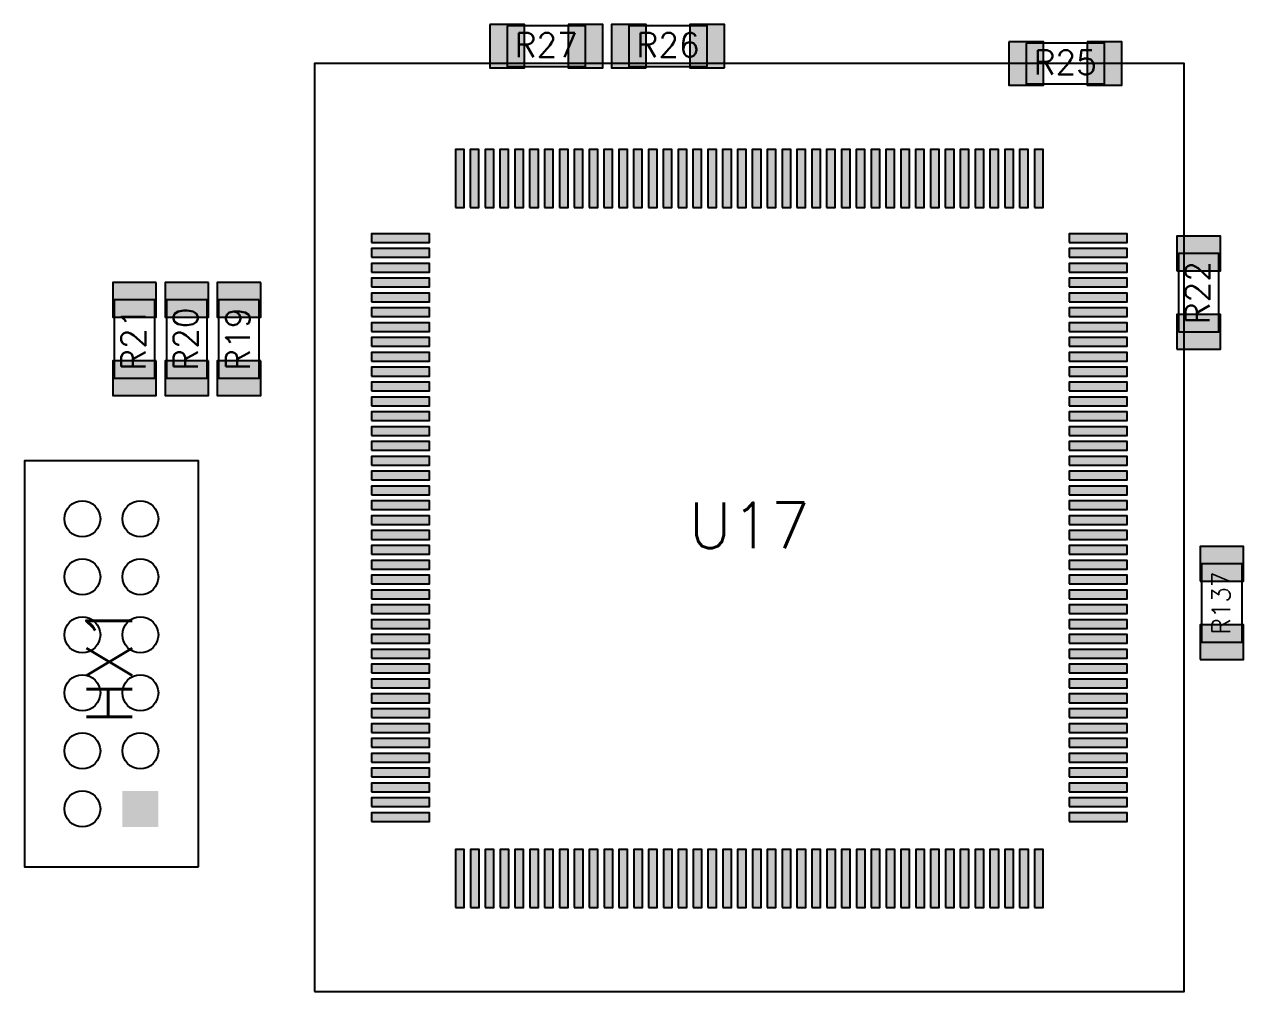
# Model space of a CAD drawing. Header units: millimetres. Extents: x 0 to 245, y 0 to 220.
# Drawn here: x 63.4 to 116.8, y 129.7 to 172 of the extents above; entities that cross this region are included whole.
import ezdxf

# ---------------------------------------------------------------- set-up
doc = ezdxf.new("R2010")
doc.units = ezdxf.units.MM
for name, color, linetype in [('T_SMDOutline_InBom', 5, 'Continuous'), ('T_SMDText_InBom', 8, 'Continuous'), ('T_THTOutline_InBom', 22, 'Continuous'), ('T_THTText_InBom', 22, 'Continuous'), ('Top-InBomParts-SMD-0', 10, 'Continuous'), ('Top-InBomParts-THT-0', 22, 'Continuous'), ('Top-InBomParts-THT-all', 22, 'Continuous'), ('Top-InBomSMDPins-all', 5, 'Continuous'), ('Top-InBomSMDPinsPad-all', 5, 'Continuous')]:
    doc.layers.add(name, color=color, linetype=linetype)
doc.styles.get("Standard").update_dxf_attribs({"font": 'txt', "bigfont": 'gbcbig.shx'})

msp = doc.modelspace()

# ---------------------------------------------------------------- hatches: boundary and pattern name
at = {"layer": 'Top-InBomParts-THT-all'}
msp.add_hatch(color=256, dxfattribs=at).paths.add_polyline_path([(69.2404, 136.8806), (69.2404, 138.4554), (67.6656, 138.4554), (67.6656, 136.8806), (69.2404, 136.8806)], flags=0)
at = {"layer": 'Top-InBomSMDPinsPad-all'}
for points in [[(83.7565, 172.0215), (83.7565, 170.1165), (85.2805, 170.1165), (85.2805, 172.0215), (83.7565, 172.0215)], [(87.1852, 172.0215), (87.1852, 170.1165), (88.7092, 170.1165), (88.7092, 172.0215), (87.1852, 172.0215)], [(90.6145, 170.1165), (90.6145, 172.0215), (89.0905, 172.0215), (89.0905, 170.1165), (90.6145, 170.1165)], [(94.0432, 170.1165), (94.0432, 172.0215), (92.5192, 172.0215), (92.5192, 170.1165), (94.0432, 170.1165)], [(106.4895, 171.2595), (106.4895, 169.3545), (108.0135, 169.3545), (108.0135, 171.2595), (106.4895, 171.2595)], [(109.9182, 171.2595), (109.9182, 169.3545), (111.4422, 169.3545), (111.4422, 171.2595), (109.9182, 171.2595)], [(82.2531, 163.9974), (82.6341, 163.9974), (82.6341, 166.5374), (82.2531, 166.5374), (82.2531, 163.9974)], [(82.9033, 163.9974), (83.2843, 163.9974), (83.2843, 166.5374), (82.9033, 166.5374), (82.9033, 163.9974)], [(83.5536, 163.9974), (83.9346, 163.9974), (83.9346, 166.5374), (83.5536, 166.5374), (83.5536, 163.9974)], [(84.2038, 163.9974), (84.5848, 163.9974), (84.5848, 166.5374), (84.2038, 166.5374), (84.2038, 163.9974)], [(84.854, 163.9974), (85.235, 163.9974), (85.235, 166.5374), (84.854, 166.5374), (84.854, 163.9974)], [(85.5043, 163.9974), (85.8853, 163.9974), (85.8853, 166.5374), (85.5043, 166.5374), (85.5043, 163.9974)], [(86.1545, 163.9974), (86.5355, 163.9974), (86.5355, 166.5374), (86.1545, 166.5374), (86.1545, 163.9974)], [(86.8048, 163.9974), (87.1858, 163.9974), (87.1858, 166.5374), (86.8048, 166.5374), (86.8048, 163.9974)], [(87.455, 163.9974), (87.836, 163.9974), (87.836, 166.5374), (87.455, 166.5374), (87.455, 163.9974)], [(88.1052, 163.9974), (88.4862, 163.9974), (88.4862, 166.5374), (88.1052, 166.5374), (88.1052, 163.9974)], [(88.7555, 163.9974), (89.1365, 163.9974), (89.1365, 166.5374), (88.7555, 166.5374), (88.7555, 163.9974)], [(89.4057, 163.9974), (89.7867, 163.9974), (89.7867, 166.5374), (89.4057, 166.5374), (89.4057, 163.9974)], [(90.056, 163.9974), (90.437, 163.9974), (90.437, 166.5374), (90.056, 166.5374), (90.056, 163.9974)], [(90.7062, 163.9974), (91.0872, 163.9974), (91.0872, 166.5374), (90.7062, 166.5374), (90.7062, 163.9974)], [(91.3564, 163.9974), (91.7374, 163.9974), (91.7374, 166.5374), (91.3564, 166.5374), (91.3564, 163.9974)], [(92.0067, 163.9974), (92.3877, 163.9974), (92.3877, 166.5374), (92.0067, 166.5374), (92.0067, 163.9974)], [(92.6569, 163.9974), (93.0379, 163.9974), (93.0379, 166.5374), (92.6569, 166.5374), (92.6569, 163.9974)], [(93.3072, 163.9974), (93.6882, 163.9974), (93.6882, 166.5374), (93.3072, 166.5374), (93.3072, 163.9974)], [(93.9574, 163.9974), (94.3384, 163.9974), (94.3384, 166.5374), (93.9574, 166.5374), (93.9574, 163.9974)], [(94.6076, 163.9974), (94.9886, 163.9974), (94.9886, 166.5374), (94.6076, 166.5374), (94.6076, 163.9974)], [(95.2574, 163.9974), (95.6384, 163.9974), (95.6384, 166.5374), (95.2574, 166.5374), (95.2574, 163.9974)], [(95.9076, 163.9974), (96.2886, 163.9974), (96.2886, 166.5374), (95.9076, 166.5374), (95.9076, 163.9974)], [(96.5578, 163.9974), (96.9388, 163.9974), (96.9388, 166.5374), (96.5578, 166.5374), (96.5578, 163.9974)], [(97.2081, 163.9974), (97.5891, 163.9974), (97.5891, 166.5374), (97.2081, 166.5374), (97.2081, 163.9974)], [(97.8583, 163.9974), (98.2393, 163.9974), (98.2393, 166.5374), (97.8583, 166.5374), (97.8583, 163.9974)], [(98.5086, 163.9974), (98.8896, 163.9974), (98.8896, 166.5374), (98.5086, 166.5374), (98.5086, 163.9974)], [(99.1588, 163.9974), (99.5398, 163.9974), (99.5398, 166.5374), (99.1588, 166.5374), (99.1588, 163.9974)], [(99.809, 163.9974), (100.19, 163.9974), (100.19, 166.5374), (99.809, 166.5374), (99.809, 163.9974)], [(100.4593, 163.9974), (100.8403, 163.9974), (100.8403, 166.5374), (100.4593, 166.5374), (100.4593, 163.9974)], [(101.1095, 163.9974), (101.4905, 163.9974), (101.4905, 166.5374), (101.1095, 166.5374), (101.1095, 163.9974)], [(101.7598, 163.9974), (102.1408, 163.9974), (102.1408, 166.5374), (101.7598, 166.5374), (101.7598, 163.9974)], [(102.41, 163.9974), (102.791, 163.9974), (102.791, 166.5374), (102.41, 166.5374), (102.41, 163.9974)], [(103.0602, 163.9974), (103.4412, 163.9974), (103.4412, 166.5374), (103.0602, 166.5374), (103.0602, 163.9974)], [(103.7105, 163.9974), (104.0915, 163.9974), (104.0915, 166.5374), (103.7105, 166.5374), (103.7105, 163.9974)], [(104.3607, 163.9974), (104.7417, 163.9974), (104.7417, 166.5374), (104.3607, 166.5374), (104.3607, 163.9974)], [(105.011, 163.9974), (105.392, 163.9974), (105.392, 166.5374), (105.011, 166.5374), (105.011, 163.9974)], [(105.6612, 163.9974), (106.0422, 163.9974), (106.0422, 166.5374), (105.6612, 166.5374), (105.6612, 163.9974)], [(106.3114, 163.9974), (106.6924, 163.9974), (106.6924, 166.5374), (106.3114, 166.5374), (106.3114, 163.9974)], [(106.9617, 163.9974), (107.3427, 163.9974), (107.3427, 166.5374), (106.9617, 166.5374), (106.9617, 163.9974)], [(107.6119, 163.9974), (107.9929, 163.9974), (107.9929, 166.5374), (107.6119, 166.5374), (107.6119, 163.9974)], [(78.5726, 162.4759), (81.1126, 162.4759), (81.1126, 162.8569), (78.5726, 162.8569), (78.5726, 162.4759)], [(109.1334, 162.4759), (111.6734, 162.4759), (111.6734, 162.8569), (109.1334, 162.8569), (109.1334, 162.4759)], [(113.8552, 161.2262), (115.7602, 161.2262), (115.7602, 162.7502), (113.8552, 162.7502), (113.8552, 161.2262)], [(78.5726, 161.8257), (81.1126, 161.8257), (81.1126, 162.2067), (78.5726, 162.2067), (78.5726, 161.8257)], [(109.1334, 161.8257), (111.6734, 161.8257), (111.6734, 162.2067), (109.1334, 162.2067), (109.1334, 161.8257)], [(78.5726, 161.1754), (81.1126, 161.1754), (81.1126, 161.5564), (78.5726, 161.5564), (78.5726, 161.1754)], [(109.1334, 161.1754), (111.6734, 161.1754), (111.6734, 161.5564), (109.1334, 161.5564), (109.1334, 161.1754)], [(78.5726, 160.5252), (81.1126, 160.5252), (81.1126, 160.9062), (78.5726, 160.9062), (78.5726, 160.5252)], [(109.1334, 160.5252), (111.6734, 160.5252), (111.6734, 160.9062), (109.1334, 160.9062), (109.1334, 160.5252)], [(69.1515, 160.7182), (67.2465, 160.7182), (67.2465, 159.1942), (69.1515, 159.1942), (69.1515, 160.7182)], [(71.4375, 160.7182), (69.5325, 160.7182), (69.5325, 159.1942), (71.4375, 159.1942), (71.4375, 160.7182)], [(73.7235, 160.7182), (71.8185, 160.7182), (71.8185, 159.1942), (73.7235, 159.1942), (73.7235, 160.7182)], [(78.5726, 159.875), (81.1126, 159.875), (81.1126, 160.256), (78.5726, 160.256), (78.5726, 159.875)], [(109.1334, 159.875), (111.6734, 159.875), (111.6734, 160.256), (109.1334, 160.256), (109.1334, 159.875)], [(78.5726, 159.2247), (81.1126, 159.2247), (81.1126, 159.6057), (78.5726, 159.6057), (78.5726, 159.2247)], [(109.1334, 159.2247), (111.6734, 159.2247), (111.6734, 159.6057), (109.1334, 159.6057), (109.1334, 159.2247)], [(113.8552, 157.7975), (115.7602, 157.7975), (115.7602, 159.3215), (113.8552, 159.3215), (113.8552, 157.7975)], [(78.5726, 158.5745), (81.1126, 158.5745), (81.1126, 158.9555), (78.5726, 158.9555), (78.5726, 158.5745)], [(109.1334, 158.5745), (111.6734, 158.5745), (111.6734, 158.9555), (109.1334, 158.9555), (109.1334, 158.5745)], [(78.5726, 157.9242), (81.1126, 157.9242), (81.1126, 158.3052), (78.5726, 158.3052), (78.5726, 157.9242)], [(109.1334, 157.9242), (111.6734, 157.9242), (111.6734, 158.3052), (109.1334, 158.3052), (109.1334, 157.9242)], [(78.5726, 157.274), (81.1126, 157.274), (81.1126, 157.655), (78.5726, 157.655), (78.5726, 157.274)], [(109.1334, 157.274), (111.6734, 157.274), (111.6734, 157.655), (109.1334, 157.655), (109.1334, 157.274)], [(69.1515, 157.2895), (67.2465, 157.2895), (67.2465, 155.7655), (69.1515, 155.7655), (69.1515, 157.2895)], [(71.4375, 157.2895), (69.5325, 157.2895), (69.5325, 155.7655), (71.4375, 155.7655), (71.4375, 157.2895)], [(73.7235, 157.2895), (71.8185, 157.2895), (71.8185, 155.7655), (73.7235, 155.7655), (73.7235, 157.2895)], [(78.5726, 156.6238), (81.1126, 156.6238), (81.1126, 157.0048), (78.5726, 157.0048), (78.5726, 156.6238)], [(109.1334, 156.6238), (111.6734, 156.6238), (111.6734, 157.0048), (109.1334, 157.0048), (109.1334, 156.6238)], [(78.5726, 155.9735), (81.1126, 155.9735), (81.1126, 156.3545), (78.5726, 156.3545), (78.5726, 155.9735)], [(109.1334, 155.9735), (111.6734, 155.9735), (111.6734, 156.3545), (109.1334, 156.3545), (109.1334, 155.9735)], [(78.5726, 155.3233), (81.1126, 155.3233), (81.1126, 155.7043), (78.5726, 155.7043), (78.5726, 155.3233)], [(109.1334, 155.3233), (111.6734, 155.3233), (111.6734, 155.7043), (109.1334, 155.7043), (109.1334, 155.3233)], [(78.5726, 154.673), (81.1126, 154.673), (81.1126, 155.054), (78.5726, 155.054), (78.5726, 154.673)], [(109.1334, 154.673), (111.6734, 154.673), (111.6734, 155.054), (109.1334, 155.054), (109.1334, 154.673)], [(78.5726, 154.0228), (81.1126, 154.0228), (81.1126, 154.4038), (78.5726, 154.4038), (78.5726, 154.0228)], [(109.1334, 154.0228), (111.6734, 154.0228), (111.6734, 154.4038), (109.1334, 154.4038), (109.1334, 154.0228)], [(78.5726, 153.3726), (81.1126, 153.3726), (81.1126, 153.7536), (78.5726, 153.7536), (78.5726, 153.3726)], [(109.1334, 153.3726), (111.6734, 153.3726), (111.6734, 153.7536), (109.1334, 153.7536), (109.1334, 153.3726)], [(78.5726, 152.7223), (81.1126, 152.7223), (81.1126, 153.1033), (78.5726, 153.1033), (78.5726, 152.7223)], [(109.1334, 152.7223), (111.6734, 152.7223), (111.6734, 153.1033), (109.1334, 153.1033), (109.1334, 152.7223)], [(78.5726, 152.0721), (81.1126, 152.0721), (81.1126, 152.4531), (78.5726, 152.4531), (78.5726, 152.0721)], [(109.1334, 152.0721), (111.6734, 152.0721), (111.6734, 152.4531), (109.1334, 152.4531), (109.1334, 152.0721)], [(78.5726, 151.4218), (81.1126, 151.4218), (81.1126, 151.8028), (78.5726, 151.8028), (78.5726, 151.4218)], [(109.1334, 151.4218), (111.6734, 151.4218), (111.6734, 151.8028), (109.1334, 151.8028), (109.1334, 151.4218)], [(78.5726, 150.7716), (81.1126, 150.7716), (81.1126, 151.1526), (78.5726, 151.1526), (78.5726, 150.7716)], [(109.1334, 150.7716), (111.6734, 150.7716), (111.6734, 151.1526), (109.1334, 151.1526), (109.1334, 150.7716)], [(78.5726, 150.1214), (81.1126, 150.1214), (81.1126, 150.5024), (78.5726, 150.5024), (78.5726, 150.1214)], [(109.1334, 150.1214), (111.6734, 150.1214), (111.6734, 150.5024), (109.1334, 150.5024), (109.1334, 150.1214)], [(78.5726, 149.4716), (81.1126, 149.4716), (81.1126, 149.8526), (78.5726, 149.8526), (78.5726, 149.4716)], [(109.1334, 149.4716), (111.6734, 149.4716), (111.6734, 149.8526), (109.1334, 149.8526), (109.1334, 149.4716)], [(78.5726, 148.8214), (81.1126, 148.8214), (81.1126, 149.2024), (78.5726, 149.2024), (78.5726, 148.8214)], [(109.1334, 148.8214), (111.6734, 148.8214), (111.6734, 149.2024), (109.1334, 149.2024), (109.1334, 148.8214)], [(114.8712, 147.6372), (116.7762, 147.6372), (116.7762, 149.1612), (114.8712, 149.1612), (114.8712, 147.6372)], [(78.5726, 148.1712), (81.1126, 148.1712), (81.1126, 148.5522), (78.5726, 148.5522), (78.5726, 148.1712)], [(109.1334, 148.1712), (111.6734, 148.1712), (111.6734, 148.5522), (109.1334, 148.5522), (109.1334, 148.1712)], [(78.5726, 147.5209), (81.1126, 147.5209), (81.1126, 147.9019), (78.5726, 147.9019), (78.5726, 147.5209)], [(109.1334, 147.5209), (111.6734, 147.5209), (111.6734, 147.9019), (109.1334, 147.9019), (109.1334, 147.5209)], [(78.5726, 146.8707), (81.1126, 146.8707), (81.1126, 147.2517), (78.5726, 147.2517), (78.5726, 146.8707)], [(109.1334, 146.8707), (111.6734, 146.8707), (111.6734, 147.2517), (109.1334, 147.2517), (109.1334, 146.8707)], [(78.5726, 146.2204), (81.1126, 146.2204), (81.1126, 146.6014), (78.5726, 146.6014), (78.5726, 146.2204)], [(109.1334, 146.2204), (111.6734, 146.2204), (111.6734, 146.6014), (109.1334, 146.6014), (109.1334, 146.2204)], [(78.5726, 145.5702), (81.1126, 145.5702), (81.1126, 145.9512), (78.5726, 145.9512), (78.5726, 145.5702)], [(109.1334, 145.5702), (111.6734, 145.5702), (111.6734, 145.9512), (109.1334, 145.9512), (109.1334, 145.5702)], [(78.5726, 144.92), (81.1126, 144.92), (81.1126, 145.301), (78.5726, 145.301), (78.5726, 144.92)], [(109.1334, 144.92), (111.6734, 144.92), (111.6734, 145.301), (109.1334, 145.301), (109.1334, 144.92)], [(114.8712, 144.2085), (116.7762, 144.2085), (116.7762, 145.7325), (114.8712, 145.7325), (114.8712, 144.2085)], [(78.5726, 144.2697), (81.1126, 144.2697), (81.1126, 144.6507), (78.5726, 144.6507), (78.5726, 144.2697)], [(109.1334, 144.2697), (111.6734, 144.2697), (111.6734, 144.6507), (109.1334, 144.6507), (109.1334, 144.2697)], [(78.5726, 143.6195), (81.1126, 143.6195), (81.1126, 144.0005), (78.5726, 144.0005), (78.5726, 143.6195)], [(109.1334, 143.6195), (111.6734, 143.6195), (111.6734, 144.0005), (109.1334, 144.0005), (109.1334, 143.6195)], [(78.5726, 142.9692), (81.1126, 142.9692), (81.1126, 143.3502), (78.5726, 143.3502), (78.5726, 142.9692)], [(109.1334, 142.9692), (111.6734, 142.9692), (111.6734, 143.3502), (109.1334, 143.3502), (109.1334, 142.9692)], [(78.5726, 142.319), (81.1126, 142.319), (81.1126, 142.7), (78.5726, 142.7), (78.5726, 142.319)], [(109.1334, 142.319), (111.6734, 142.319), (111.6734, 142.7), (109.1334, 142.7), (109.1334, 142.319)], [(78.5726, 141.6688), (81.1126, 141.6688), (81.1126, 142.0498), (78.5726, 142.0498), (78.5726, 141.6688)], [(109.1334, 141.6688), (111.6734, 141.6688), (111.6734, 142.0498), (109.1334, 142.0498), (109.1334, 141.6688)], [(78.5726, 141.0185), (81.1126, 141.0185), (81.1126, 141.3995), (78.5726, 141.3995), (78.5726, 141.0185)], [(109.1334, 141.0185), (111.6734, 141.0185), (111.6734, 141.3995), (109.1334, 141.3995), (109.1334, 141.0185)], [(78.5726, 140.3683), (81.1126, 140.3683), (81.1126, 140.7493), (78.5726, 140.7493), (78.5726, 140.3683)], [(109.1334, 140.3683), (111.6734, 140.3683), (111.6734, 140.7493), (109.1334, 140.7493), (109.1334, 140.3683)], [(78.5726, 139.718), (81.1126, 139.718), (81.1126, 140.099), (78.5726, 140.099), (78.5726, 139.718)], [(109.1334, 139.718), (111.6734, 139.718), (111.6734, 140.099), (109.1334, 140.099), (109.1334, 139.718)], [(78.5726, 139.0678), (81.1126, 139.0678), (81.1126, 139.4488), (78.5726, 139.4488), (78.5726, 139.0678)], [(109.1334, 139.0678), (111.6734, 139.0678), (111.6734, 139.4488), (109.1334, 139.4488), (109.1334, 139.0678)], [(78.5726, 138.4176), (81.1126, 138.4176), (81.1126, 138.7986), (78.5726, 138.7986), (78.5726, 138.4176)], [(109.1334, 138.4176), (111.6734, 138.4176), (111.6734, 138.7986), (109.1334, 138.7986), (109.1334, 138.4176)], [(78.5726, 137.7673), (81.1126, 137.7673), (81.1126, 138.1483), (78.5726, 138.1483), (78.5726, 137.7673)], [(109.1334, 137.7673), (111.6734, 137.7673), (111.6734, 138.1483), (109.1334, 138.1483), (109.1334, 137.7673)], [(78.5726, 137.1171), (81.1126, 137.1171), (81.1126, 137.4981), (78.5726, 137.4981), (78.5726, 137.1171)], [(109.1334, 137.1171), (111.6734, 137.1171), (111.6734, 137.4981), (109.1334, 137.4981), (109.1334, 137.1171)], [(82.2582, 133.3503), (82.6392, 133.3503), (82.6392, 135.8903), (82.2582, 135.8903), (82.2582, 133.3503)], [(82.9084, 133.3503), (83.2894, 133.3503), (83.2894, 135.8903), (82.9084, 135.8903), (82.9084, 133.3503)], [(83.5586, 133.3503), (83.9396, 133.3503), (83.9396, 135.8903), (83.5586, 135.8903), (83.5586, 133.3503)], [(84.2089, 133.3503), (84.5899, 133.3503), (84.5899, 135.8903), (84.2089, 135.8903), (84.2089, 133.3503)], [(84.8591, 133.3503), (85.2401, 133.3503), (85.2401, 135.8903), (84.8591, 135.8903), (84.8591, 133.3503)], [(85.5094, 133.3503), (85.8904, 133.3503), (85.8904, 135.8903), (85.5094, 135.8903), (85.5094, 133.3503)], [(86.1596, 133.3503), (86.5406, 133.3503), (86.5406, 135.8903), (86.1596, 135.8903), (86.1596, 133.3503)], [(86.8098, 133.3503), (87.1908, 133.3503), (87.1908, 135.8903), (86.8098, 135.8903), (86.8098, 133.3503)], [(87.4601, 133.3503), (87.8411, 133.3503), (87.8411, 135.8903), (87.4601, 135.8903), (87.4601, 133.3503)], [(88.1103, 133.3503), (88.4913, 133.3503), (88.4913, 135.8903), (88.1103, 135.8903), (88.1103, 133.3503)], [(88.7606, 133.3503), (89.1416, 133.3503), (89.1416, 135.8903), (88.7606, 135.8903), (88.7606, 133.3503)], [(89.4108, 133.3503), (89.7918, 133.3503), (89.7918, 135.8903), (89.4108, 135.8903), (89.4108, 133.3503)], [(90.061, 133.3503), (90.442, 133.3503), (90.442, 135.8903), (90.061, 135.8903), (90.061, 133.3503)], [(90.7113, 133.3503), (91.0923, 133.3503), (91.0923, 135.8903), (90.7113, 135.8903), (90.7113, 133.3503)], [(91.3615, 133.3503), (91.7425, 133.3503), (91.7425, 135.8903), (91.3615, 135.8903), (91.3615, 133.3503)], [(92.0118, 133.3503), (92.3928, 133.3503), (92.3928, 135.8903), (92.0118, 135.8903), (92.0118, 133.3503)], [(92.662, 133.3503), (93.043, 133.3503), (93.043, 135.8903), (92.662, 135.8903), (92.662, 133.3503)], [(93.3122, 133.3503), (93.6932, 133.3503), (93.6932, 135.8903), (93.3122, 135.8903), (93.3122, 133.3503)], [(93.9625, 133.3503), (94.3435, 133.3503), (94.3435, 135.8903), (93.9625, 135.8903), (93.9625, 133.3503)], [(94.6127, 133.3503), (94.9937, 133.3503), (94.9937, 135.8903), (94.6127, 135.8903), (94.6127, 133.3503)], [(95.2624, 133.3503), (95.6434, 133.3503), (95.6434, 135.8903), (95.2624, 135.8903), (95.2624, 133.3503)], [(95.9127, 133.3503), (96.2937, 133.3503), (96.2937, 135.8903), (95.9127, 135.8903), (95.9127, 133.3503)], [(96.5629, 133.3503), (96.9439, 133.3503), (96.9439, 135.8903), (96.5629, 135.8903), (96.5629, 133.3503)], [(97.2132, 133.3503), (97.5942, 133.3503), (97.5942, 135.8903), (97.2132, 135.8903), (97.2132, 133.3503)], [(97.8634, 133.3503), (98.2444, 133.3503), (98.2444, 135.8903), (97.8634, 135.8903), (97.8634, 133.3503)], [(98.5136, 133.3503), (98.8946, 133.3503), (98.8946, 135.8903), (98.5136, 135.8903), (98.5136, 133.3503)], [(99.1639, 133.3503), (99.5449, 133.3503), (99.5449, 135.8903), (99.1639, 135.8903), (99.1639, 133.3503)], [(99.8141, 133.3503), (100.1951, 133.3503), (100.1951, 135.8903), (99.8141, 135.8903), (99.8141, 133.3503)], [(100.4644, 133.3503), (100.8454, 133.3503), (100.8454, 135.8903), (100.4644, 135.8903), (100.4644, 133.3503)], [(101.1146, 133.3503), (101.4956, 133.3503), (101.4956, 135.8903), (101.1146, 135.8903), (101.1146, 133.3503)], [(101.7648, 133.3503), (102.1458, 133.3503), (102.1458, 135.8903), (101.7648, 135.8903), (101.7648, 133.3503)], [(102.4151, 133.3503), (102.7961, 133.3503), (102.7961, 135.8903), (102.4151, 135.8903), (102.4151, 133.3503)], [(103.0653, 133.3503), (103.4463, 133.3503), (103.4463, 135.8903), (103.0653, 135.8903), (103.0653, 133.3503)], [(103.7156, 133.3503), (104.0966, 133.3503), (104.0966, 135.8903), (103.7156, 135.8903), (103.7156, 133.3503)], [(104.3658, 133.3503), (104.7468, 133.3503), (104.7468, 135.8903), (104.3658, 135.8903), (104.3658, 133.3503)], [(105.016, 133.3503), (105.397, 133.3503), (105.397, 135.8903), (105.016, 135.8903), (105.016, 133.3503)], [(105.6663, 133.3503), (106.0473, 133.3503), (106.0473, 135.8903), (105.6663, 135.8903), (105.6663, 133.3503)], [(106.3165, 133.3503), (106.6975, 133.3503), (106.6975, 135.8903), (106.3165, 135.8903), (106.3165, 133.3503)], [(106.9668, 133.3503), (107.3478, 133.3503), (107.3478, 135.8903), (106.9668, 135.8903), (106.9668, 133.3503)], [(107.617, 133.3503), (107.998, 133.3503), (107.998, 135.8903), (107.617, 135.8903), (107.617, 133.3503)]]:
    msp.add_hatch(color=256, dxfattribs=at).paths.add_polyline_path(points, flags=0)

# ---------------------------------------------------------------- linework, layer by layer
at = {"layer": 'T_SMDOutline_InBom'}
for points in [[(84.5185, 171.958), (84.5185, 170.18), (87.9472, 170.18), (87.9472, 171.958), (84.5185, 171.958)], [(93.2812, 170.18), (93.2812, 171.958), (89.8525, 171.958), (89.8525, 170.18), (93.2812, 170.18)], [(107.2515, 171.196), (107.2515, 169.418), (110.6802, 169.418), (110.6802, 171.196), (107.2515, 171.196)], [(76.073, 129.667), (114.1727, 129.667), (114.1727, 170.3067), (76.073, 170.3067), (76.073, 129.667)], [(113.9187, 158.5595), (115.6967, 158.5595), (115.6967, 161.9882), (113.9187, 161.9882), (113.9187, 158.5595)], [(69.088, 159.9562), (67.31, 159.9562), (67.31, 156.5275), (69.088, 156.5275), (69.088, 159.9562)], [(71.374, 159.9562), (69.596, 159.9562), (69.596, 156.5275), (71.374, 156.5275), (71.374, 159.9562)], [(73.66, 159.9562), (71.882, 159.9562), (71.882, 156.5275), (73.66, 156.5275), (73.66, 159.9562)], [(114.9347, 144.9705), (116.7127, 144.9705), (116.7127, 148.3992), (114.9347, 148.3992), (114.9347, 144.9705)]]:
    msp.add_lwpolyline(points, dxfattribs=at)
at = {"layer": 'T_THTOutline_InBom'}
msp.add_lwpolyline([(70.993, 135.128), (70.993, 152.908), (63.3733, 152.908), (63.3733, 135.128), (70.993, 135.128)], dxfattribs=at)
at = {"layer": 'Top-InBomParts-SMD-0'}
for points in [[(84.5185, 171.958), (84.5185, 170.18), (87.9475, 170.18), (87.9475, 171.958), (84.5185, 171.958)], [(93.2812, 170.18), (93.2812, 171.958), (89.8522, 171.958), (89.8522, 170.18), (93.2812, 170.18)], [(107.2515, 171.196), (107.2515, 169.418), (110.6805, 169.418), (110.6805, 171.196), (107.2515, 171.196)], [(76.073, 129.667), (114.173, 129.667), (114.173, 170.307), (76.073, 170.307), (76.073, 129.667)], [(113.9187, 158.5595), (115.6967, 158.5595), (115.6967, 161.9885), (113.9187, 161.9885), (113.9187, 158.5595)], [(69.088, 159.9562), (67.31, 159.9562), (67.31, 156.5272), (69.088, 156.5272), (69.088, 159.9562)], [(71.374, 159.9562), (69.596, 159.9562), (69.596, 156.5272), (71.374, 156.5272), (71.374, 159.9562)], [(73.66, 159.9562), (71.882, 159.9562), (71.882, 156.5272), (73.66, 156.5272), (73.66, 159.9562)], [(114.9347, 144.9705), (116.7127, 144.9705), (116.7127, 148.3995), (114.9347, 148.3995), (114.9347, 144.9705)]]:
    msp.add_lwpolyline(points, dxfattribs=at)
at = {"layer": 'Top-InBomParts-THT-0'}
msp.add_lwpolyline([(70.993, 135.128), (70.993, 152.908), (63.373, 152.908), (63.373, 135.128), (70.993, 135.128)], dxfattribs=at)
at = {"layer": 'Top-InBomParts-THT-all'}
for centre in [(65.913, 150.368), (68.453, 150.368), (65.913, 147.828), (68.453, 147.828), (65.913, 145.2877), (68.453, 145.2877), (65.913, 142.7483), (68.453, 142.7483), (65.913, 140.2083), (68.453, 140.2083), (65.913, 137.668)]:
    msp.add_circle(centre, 0.7873, dxfattribs=at)
at = {"layer": 'Top-InBomSMDPins-all'}
for points in [[(83.7565, 172.0215), (83.7565, 170.1165), (85.2805, 170.1165), (85.2805, 172.0215), (83.7565, 172.0215)], [(87.1852, 172.0215), (87.1852, 170.1165), (88.7092, 170.1165), (88.7092, 172.0215), (87.1852, 172.0215)], [(90.6145, 170.1165), (90.6145, 172.0215), (89.0905, 172.0215), (89.0905, 170.1165), (90.6145, 170.1165)], [(94.0432, 170.1165), (94.0432, 172.0215), (92.5192, 172.0215), (92.5192, 170.1165), (94.0432, 170.1165)], [(106.4895, 171.2595), (106.4895, 169.3545), (108.0135, 169.3545), (108.0135, 171.2595), (106.4895, 171.2595)], [(109.9182, 171.2595), (109.9182, 169.3545), (111.4422, 169.3545), (111.4422, 171.2595), (109.9182, 171.2595)], [(82.2531, 163.9974), (82.6341, 163.9974), (82.6341, 166.5374), (82.2531, 166.5374), (82.2531, 163.9974)], [(82.9033, 163.9974), (83.2843, 163.9974), (83.2843, 166.5374), (82.9033, 166.5374), (82.9033, 163.9974)], [(83.5536, 163.9974), (83.9346, 163.9974), (83.9346, 166.5374), (83.5536, 166.5374), (83.5536, 163.9974)], [(84.2038, 163.9974), (84.5848, 163.9974), (84.5848, 166.5374), (84.2038, 166.5374), (84.2038, 163.9974)], [(84.854, 163.9974), (85.235, 163.9974), (85.235, 166.5374), (84.854, 166.5374), (84.854, 163.9974)], [(85.5043, 163.9974), (85.8853, 163.9974), (85.8853, 166.5374), (85.5043, 166.5374), (85.5043, 163.9974)], [(86.1545, 163.9974), (86.5355, 163.9974), (86.5355, 166.5374), (86.1545, 166.5374), (86.1545, 163.9974)], [(86.8048, 163.9974), (87.1858, 163.9974), (87.1858, 166.5374), (86.8048, 166.5374), (86.8048, 163.9974)], [(87.455, 163.9974), (87.836, 163.9974), (87.836, 166.5374), (87.455, 166.5374), (87.455, 163.9974)], [(88.1052, 163.9974), (88.4862, 163.9974), (88.4862, 166.5374), (88.1052, 166.5374), (88.1052, 163.9974)], [(88.7555, 163.9974), (89.1365, 163.9974), (89.1365, 166.5374), (88.7555, 166.5374), (88.7555, 163.9974)], [(89.4057, 163.9974), (89.7867, 163.9974), (89.7867, 166.5374), (89.4057, 166.5374), (89.4057, 163.9974)], [(90.056, 163.9974), (90.437, 163.9974), (90.437, 166.5374), (90.056, 166.5374), (90.056, 163.9974)], [(90.7062, 163.9974), (91.0872, 163.9974), (91.0872, 166.5374), (90.7062, 166.5374), (90.7062, 163.9974)], [(91.3564, 163.9974), (91.7374, 163.9974), (91.7374, 166.5374), (91.3564, 166.5374), (91.3564, 163.9974)], [(92.0067, 163.9974), (92.3877, 163.9974), (92.3877, 166.5374), (92.0067, 166.5374), (92.0067, 163.9974)], [(92.6569, 163.9974), (93.0379, 163.9974), (93.0379, 166.5374), (92.6569, 166.5374), (92.6569, 163.9974)], [(93.3072, 163.9974), (93.6882, 163.9974), (93.6882, 166.5374), (93.3072, 166.5374), (93.3072, 163.9974)], [(93.9574, 163.9974), (94.3384, 163.9974), (94.3384, 166.5374), (93.9574, 166.5374), (93.9574, 163.9974)], [(94.6076, 163.9974), (94.9886, 163.9974), (94.9886, 166.5374), (94.6076, 166.5374), (94.6076, 163.9974)], [(95.2574, 163.9974), (95.6384, 163.9974), (95.6384, 166.5374), (95.2574, 166.5374), (95.2574, 163.9974)], [(95.9076, 163.9974), (96.2886, 163.9974), (96.2886, 166.5374), (95.9076, 166.5374), (95.9076, 163.9974)], [(96.5578, 163.9974), (96.9388, 163.9974), (96.9388, 166.5374), (96.5578, 166.5374), (96.5578, 163.9974)], [(97.2081, 163.9974), (97.5891, 163.9974), (97.5891, 166.5374), (97.2081, 166.5374), (97.2081, 163.9974)], [(97.8583, 163.9974), (98.2393, 163.9974), (98.2393, 166.5374), (97.8583, 166.5374), (97.8583, 163.9974)], [(98.5086, 163.9974), (98.8896, 163.9974), (98.8896, 166.5374), (98.5086, 166.5374), (98.5086, 163.9974)], [(99.1588, 163.9974), (99.5398, 163.9974), (99.5398, 166.5374), (99.1588, 166.5374), (99.1588, 163.9974)], [(99.809, 163.9974), (100.19, 163.9974), (100.19, 166.5374), (99.809, 166.5374), (99.809, 163.9974)], [(100.4593, 163.9974), (100.8403, 163.9974), (100.8403, 166.5374), (100.4593, 166.5374), (100.4593, 163.9974)], [(101.1095, 163.9974), (101.4905, 163.9974), (101.4905, 166.5374), (101.1095, 166.5374), (101.1095, 163.9974)], [(101.7598, 163.9974), (102.1408, 163.9974), (102.1408, 166.5374), (101.7598, 166.5374), (101.7598, 163.9974)], [(102.41, 163.9974), (102.791, 163.9974), (102.791, 166.5374), (102.41, 166.5374), (102.41, 163.9974)], [(103.0602, 163.9974), (103.4412, 163.9974), (103.4412, 166.5374), (103.0602, 166.5374), (103.0602, 163.9974)], [(103.7105, 163.9974), (104.0915, 163.9974), (104.0915, 166.5374), (103.7105, 166.5374), (103.7105, 163.9974)], [(104.3607, 163.9974), (104.7417, 163.9974), (104.7417, 166.5374), (104.3607, 166.5374), (104.3607, 163.9974)], [(105.011, 163.9974), (105.392, 163.9974), (105.392, 166.5374), (105.011, 166.5374), (105.011, 163.9974)], [(105.6612, 163.9974), (106.0422, 163.9974), (106.0422, 166.5374), (105.6612, 166.5374), (105.6612, 163.9974)], [(106.3114, 163.9974), (106.6924, 163.9974), (106.6924, 166.5374), (106.3114, 166.5374), (106.3114, 163.9974)], [(106.9617, 163.9974), (107.3427, 163.9974), (107.3427, 166.5374), (106.9617, 166.5374), (106.9617, 163.9974)], [(107.6119, 163.9974), (107.9929, 163.9974), (107.9929, 166.5374), (107.6119, 166.5374), (107.6119, 163.9974)], [(78.5726, 162.4759), (81.1126, 162.4759), (81.1126, 162.8569), (78.5726, 162.8569), (78.5726, 162.4759)], [(109.1334, 162.4759), (111.6734, 162.4759), (111.6734, 162.8569), (109.1334, 162.8569), (109.1334, 162.4759)], [(113.8552, 161.2262), (115.7602, 161.2262), (115.7602, 162.7502), (113.8552, 162.7502), (113.8552, 161.2262)], [(78.5726, 161.8257), (81.1126, 161.8257), (81.1126, 162.2067), (78.5726, 162.2067), (78.5726, 161.8257)], [(109.1334, 161.8257), (111.6734, 161.8257), (111.6734, 162.2067), (109.1334, 162.2067), (109.1334, 161.8257)], [(78.5726, 161.1754), (81.1126, 161.1754), (81.1126, 161.5564), (78.5726, 161.5564), (78.5726, 161.1754)], [(109.1334, 161.1754), (111.6734, 161.1754), (111.6734, 161.5564), (109.1334, 161.5564), (109.1334, 161.1754)], [(78.5726, 160.5252), (81.1126, 160.5252), (81.1126, 160.9062), (78.5726, 160.9062), (78.5726, 160.5252)], [(109.1334, 160.5252), (111.6734, 160.5252), (111.6734, 160.9062), (109.1334, 160.9062), (109.1334, 160.5252)], [(69.1515, 160.7182), (67.2465, 160.7182), (67.2465, 159.1942), (69.1515, 159.1942), (69.1515, 160.7182)], [(71.4375, 160.7182), (69.5325, 160.7182), (69.5325, 159.1942), (71.4375, 159.1942), (71.4375, 160.7182)], [(73.7235, 160.7182), (71.8185, 160.7182), (71.8185, 159.1942), (73.7235, 159.1942), (73.7235, 160.7182)], [(78.5726, 159.875), (81.1126, 159.875), (81.1126, 160.256), (78.5726, 160.256), (78.5726, 159.875)], [(109.1334, 159.875), (111.6734, 159.875), (111.6734, 160.256), (109.1334, 160.256), (109.1334, 159.875)], [(78.5726, 159.2247), (81.1126, 159.2247), (81.1126, 159.6057), (78.5726, 159.6057), (78.5726, 159.2247)], [(109.1334, 159.2247), (111.6734, 159.2247), (111.6734, 159.6057), (109.1334, 159.6057), (109.1334, 159.2247)], [(113.8552, 157.7975), (115.7602, 157.7975), (115.7602, 159.3215), (113.8552, 159.3215), (113.8552, 157.7975)], [(78.5726, 158.5745), (81.1126, 158.5745), (81.1126, 158.9555), (78.5726, 158.9555), (78.5726, 158.5745)], [(109.1334, 158.5745), (111.6734, 158.5745), (111.6734, 158.9555), (109.1334, 158.9555), (109.1334, 158.5745)], [(78.5726, 157.9242), (81.1126, 157.9242), (81.1126, 158.3052), (78.5726, 158.3052), (78.5726, 157.9242)], [(109.1334, 157.9242), (111.6734, 157.9242), (111.6734, 158.3052), (109.1334, 158.3052), (109.1334, 157.9242)], [(78.5726, 157.274), (81.1126, 157.274), (81.1126, 157.655), (78.5726, 157.655), (78.5726, 157.274)], [(109.1334, 157.274), (111.6734, 157.274), (111.6734, 157.655), (109.1334, 157.655), (109.1334, 157.274)], [(69.1515, 157.2895), (67.2465, 157.2895), (67.2465, 155.7655), (69.1515, 155.7655), (69.1515, 157.2895)], [(71.4375, 157.2895), (69.5325, 157.2895), (69.5325, 155.7655), (71.4375, 155.7655), (71.4375, 157.2895)], [(73.7235, 157.2895), (71.8185, 157.2895), (71.8185, 155.7655), (73.7235, 155.7655), (73.7235, 157.2895)], [(78.5726, 156.6238), (81.1126, 156.6238), (81.1126, 157.0048), (78.5726, 157.0048), (78.5726, 156.6238)], [(109.1334, 156.6238), (111.6734, 156.6238), (111.6734, 157.0048), (109.1334, 157.0048), (109.1334, 156.6238)], [(78.5726, 155.9735), (81.1126, 155.9735), (81.1126, 156.3545), (78.5726, 156.3545), (78.5726, 155.9735)], [(109.1334, 155.9735), (111.6734, 155.9735), (111.6734, 156.3545), (109.1334, 156.3545), (109.1334, 155.9735)], [(78.5726, 155.3233), (81.1126, 155.3233), (81.1126, 155.7043), (78.5726, 155.7043), (78.5726, 155.3233)], [(109.1334, 155.3233), (111.6734, 155.3233), (111.6734, 155.7043), (109.1334, 155.7043), (109.1334, 155.3233)], [(78.5726, 154.673), (81.1126, 154.673), (81.1126, 155.054), (78.5726, 155.054), (78.5726, 154.673)], [(109.1334, 154.673), (111.6734, 154.673), (111.6734, 155.054), (109.1334, 155.054), (109.1334, 154.673)], [(78.5726, 154.0228), (81.1126, 154.0228), (81.1126, 154.4038), (78.5726, 154.4038), (78.5726, 154.0228)], [(109.1334, 154.0228), (111.6734, 154.0228), (111.6734, 154.4038), (109.1334, 154.4038), (109.1334, 154.0228)], [(78.5726, 153.3726), (81.1126, 153.3726), (81.1126, 153.7536), (78.5726, 153.7536), (78.5726, 153.3726)], [(109.1334, 153.3726), (111.6734, 153.3726), (111.6734, 153.7536), (109.1334, 153.7536), (109.1334, 153.3726)], [(78.5726, 152.7223), (81.1126, 152.7223), (81.1126, 153.1033), (78.5726, 153.1033), (78.5726, 152.7223)], [(109.1334, 152.7223), (111.6734, 152.7223), (111.6734, 153.1033), (109.1334, 153.1033), (109.1334, 152.7223)], [(78.5726, 152.0721), (81.1126, 152.0721), (81.1126, 152.4531), (78.5726, 152.4531), (78.5726, 152.0721)], [(109.1334, 152.0721), (111.6734, 152.0721), (111.6734, 152.4531), (109.1334, 152.4531), (109.1334, 152.0721)], [(78.5726, 151.4218), (81.1126, 151.4218), (81.1126, 151.8028), (78.5726, 151.8028), (78.5726, 151.4218)], [(109.1334, 151.4218), (111.6734, 151.4218), (111.6734, 151.8028), (109.1334, 151.8028), (109.1334, 151.4218)], [(78.5726, 150.7716), (81.1126, 150.7716), (81.1126, 151.1526), (78.5726, 151.1526), (78.5726, 150.7716)], [(109.1334, 150.7716), (111.6734, 150.7716), (111.6734, 151.1526), (109.1334, 151.1526), (109.1334, 150.7716)], [(78.5726, 150.1214), (81.1126, 150.1214), (81.1126, 150.5024), (78.5726, 150.5024), (78.5726, 150.1214)], [(109.1334, 150.1214), (111.6734, 150.1214), (111.6734, 150.5024), (109.1334, 150.5024), (109.1334, 150.1214)], [(78.5726, 149.4716), (81.1126, 149.4716), (81.1126, 149.8526), (78.5726, 149.8526), (78.5726, 149.4716)], [(109.1334, 149.4716), (111.6734, 149.4716), (111.6734, 149.8526), (109.1334, 149.8526), (109.1334, 149.4716)], [(78.5726, 148.8214), (81.1126, 148.8214), (81.1126, 149.2024), (78.5726, 149.2024), (78.5726, 148.8214)], [(109.1334, 148.8214), (111.6734, 148.8214), (111.6734, 149.2024), (109.1334, 149.2024), (109.1334, 148.8214)], [(114.8712, 147.6372), (116.7762, 147.6372), (116.7762, 149.1612), (114.8712, 149.1612), (114.8712, 147.6372)], [(78.5726, 148.1712), (81.1126, 148.1712), (81.1126, 148.5522), (78.5726, 148.5522), (78.5726, 148.1712)], [(109.1334, 148.1712), (111.6734, 148.1712), (111.6734, 148.5522), (109.1334, 148.5522), (109.1334, 148.1712)], [(78.5726, 147.5209), (81.1126, 147.5209), (81.1126, 147.9019), (78.5726, 147.9019), (78.5726, 147.5209)], [(109.1334, 147.5209), (111.6734, 147.5209), (111.6734, 147.9019), (109.1334, 147.9019), (109.1334, 147.5209)], [(78.5726, 146.8707), (81.1126, 146.8707), (81.1126, 147.2517), (78.5726, 147.2517), (78.5726, 146.8707)], [(109.1334, 146.8707), (111.6734, 146.8707), (111.6734, 147.2517), (109.1334, 147.2517), (109.1334, 146.8707)], [(78.5726, 146.2204), (81.1126, 146.2204), (81.1126, 146.6014), (78.5726, 146.6014), (78.5726, 146.2204)], [(109.1334, 146.2204), (111.6734, 146.2204), (111.6734, 146.6014), (109.1334, 146.6014), (109.1334, 146.2204)], [(78.5726, 145.5702), (81.1126, 145.5702), (81.1126, 145.9512), (78.5726, 145.9512), (78.5726, 145.5702)], [(109.1334, 145.5702), (111.6734, 145.5702), (111.6734, 145.9512), (109.1334, 145.9512), (109.1334, 145.5702)], [(78.5726, 144.92), (81.1126, 144.92), (81.1126, 145.301), (78.5726, 145.301), (78.5726, 144.92)], [(109.1334, 144.92), (111.6734, 144.92), (111.6734, 145.301), (109.1334, 145.301), (109.1334, 144.92)], [(114.8712, 144.2085), (116.7762, 144.2085), (116.7762, 145.7325), (114.8712, 145.7325), (114.8712, 144.2085)], [(78.5726, 144.2697), (81.1126, 144.2697), (81.1126, 144.6507), (78.5726, 144.6507), (78.5726, 144.2697)], [(109.1334, 144.2697), (111.6734, 144.2697), (111.6734, 144.6507), (109.1334, 144.6507), (109.1334, 144.2697)], [(78.5726, 143.6195), (81.1126, 143.6195), (81.1126, 144.0005), (78.5726, 144.0005), (78.5726, 143.6195)], [(109.1334, 143.6195), (111.6734, 143.6195), (111.6734, 144.0005), (109.1334, 144.0005), (109.1334, 143.6195)], [(78.5726, 142.9692), (81.1126, 142.9692), (81.1126, 143.3502), (78.5726, 143.3502), (78.5726, 142.9692)], [(109.1334, 142.9692), (111.6734, 142.9692), (111.6734, 143.3502), (109.1334, 143.3502), (109.1334, 142.9692)], [(78.5726, 142.319), (81.1126, 142.319), (81.1126, 142.7), (78.5726, 142.7), (78.5726, 142.319)], [(109.1334, 142.319), (111.6734, 142.319), (111.6734, 142.7), (109.1334, 142.7), (109.1334, 142.319)], [(78.5726, 141.6688), (81.1126, 141.6688), (81.1126, 142.0498), (78.5726, 142.0498), (78.5726, 141.6688)], [(109.1334, 141.6688), (111.6734, 141.6688), (111.6734, 142.0498), (109.1334, 142.0498), (109.1334, 141.6688)], [(78.5726, 141.0185), (81.1126, 141.0185), (81.1126, 141.3995), (78.5726, 141.3995), (78.5726, 141.0185)], [(109.1334, 141.0185), (111.6734, 141.0185), (111.6734, 141.3995), (109.1334, 141.3995), (109.1334, 141.0185)], [(78.5726, 140.3683), (81.1126, 140.3683), (81.1126, 140.7493), (78.5726, 140.7493), (78.5726, 140.3683)], [(109.1334, 140.3683), (111.6734, 140.3683), (111.6734, 140.7493), (109.1334, 140.7493), (109.1334, 140.3683)], [(78.5726, 139.718), (81.1126, 139.718), (81.1126, 140.099), (78.5726, 140.099), (78.5726, 139.718)], [(109.1334, 139.718), (111.6734, 139.718), (111.6734, 140.099), (109.1334, 140.099), (109.1334, 139.718)], [(78.5726, 139.0678), (81.1126, 139.0678), (81.1126, 139.4488), (78.5726, 139.4488), (78.5726, 139.0678)], [(109.1334, 139.0678), (111.6734, 139.0678), (111.6734, 139.4488), (109.1334, 139.4488), (109.1334, 139.0678)], [(78.5726, 138.4176), (81.1126, 138.4176), (81.1126, 138.7986), (78.5726, 138.7986), (78.5726, 138.4176)], [(109.1334, 138.4176), (111.6734, 138.4176), (111.6734, 138.7986), (109.1334, 138.7986), (109.1334, 138.4176)], [(78.5726, 137.7673), (81.1126, 137.7673), (81.1126, 138.1483), (78.5726, 138.1483), (78.5726, 137.7673)], [(109.1334, 137.7673), (111.6734, 137.7673), (111.6734, 138.1483), (109.1334, 138.1483), (109.1334, 137.7673)], [(78.5726, 137.1171), (81.1126, 137.1171), (81.1126, 137.4981), (78.5726, 137.4981), (78.5726, 137.1171)], [(109.1334, 137.1171), (111.6734, 137.1171), (111.6734, 137.4981), (109.1334, 137.4981), (109.1334, 137.1171)], [(82.2582, 133.3503), (82.6392, 133.3503), (82.6392, 135.8903), (82.2582, 135.8903), (82.2582, 133.3503)], [(82.9084, 133.3503), (83.2894, 133.3503), (83.2894, 135.8903), (82.9084, 135.8903), (82.9084, 133.3503)], [(83.5586, 133.3503), (83.9396, 133.3503), (83.9396, 135.8903), (83.5586, 135.8903), (83.5586, 133.3503)], [(84.2089, 133.3503), (84.5899, 133.3503), (84.5899, 135.8903), (84.2089, 135.8903), (84.2089, 133.3503)], [(84.8591, 133.3503), (85.2401, 133.3503), (85.2401, 135.8903), (84.8591, 135.8903), (84.8591, 133.3503)], [(85.5094, 133.3503), (85.8904, 133.3503), (85.8904, 135.8903), (85.5094, 135.8903), (85.5094, 133.3503)], [(86.1596, 133.3503), (86.5406, 133.3503), (86.5406, 135.8903), (86.1596, 135.8903), (86.1596, 133.3503)], [(86.8098, 133.3503), (87.1908, 133.3503), (87.1908, 135.8903), (86.8098, 135.8903), (86.8098, 133.3503)], [(87.4601, 133.3503), (87.8411, 133.3503), (87.8411, 135.8903), (87.4601, 135.8903), (87.4601, 133.3503)], [(88.1103, 133.3503), (88.4913, 133.3503), (88.4913, 135.8903), (88.1103, 135.8903), (88.1103, 133.3503)], [(88.7606, 133.3503), (89.1416, 133.3503), (89.1416, 135.8903), (88.7606, 135.8903), (88.7606, 133.3503)], [(89.4108, 133.3503), (89.7918, 133.3503), (89.7918, 135.8903), (89.4108, 135.8903), (89.4108, 133.3503)], [(90.061, 133.3503), (90.442, 133.3503), (90.442, 135.8903), (90.061, 135.8903), (90.061, 133.3503)], [(90.7113, 133.3503), (91.0923, 133.3503), (91.0923, 135.8903), (90.7113, 135.8903), (90.7113, 133.3503)], [(91.3615, 133.3503), (91.7425, 133.3503), (91.7425, 135.8903), (91.3615, 135.8903), (91.3615, 133.3503)], [(92.0118, 133.3503), (92.3928, 133.3503), (92.3928, 135.8903), (92.0118, 135.8903), (92.0118, 133.3503)], [(92.662, 133.3503), (93.043, 133.3503), (93.043, 135.8903), (92.662, 135.8903), (92.662, 133.3503)], [(93.3122, 133.3503), (93.6932, 133.3503), (93.6932, 135.8903), (93.3122, 135.8903), (93.3122, 133.3503)], [(93.9625, 133.3503), (94.3435, 133.3503), (94.3435, 135.8903), (93.9625, 135.8903), (93.9625, 133.3503)], [(94.6127, 133.3503), (94.9937, 133.3503), (94.9937, 135.8903), (94.6127, 135.8903), (94.6127, 133.3503)], [(95.2624, 133.3503), (95.6434, 133.3503), (95.6434, 135.8903), (95.2624, 135.8903), (95.2624, 133.3503)], [(95.9127, 133.3503), (96.2937, 133.3503), (96.2937, 135.8903), (95.9127, 135.8903), (95.9127, 133.3503)], [(96.5629, 133.3503), (96.9439, 133.3503), (96.9439, 135.8903), (96.5629, 135.8903), (96.5629, 133.3503)], [(97.2132, 133.3503), (97.5942, 133.3503), (97.5942, 135.8903), (97.2132, 135.8903), (97.2132, 133.3503)], [(97.8634, 133.3503), (98.2444, 133.3503), (98.2444, 135.8903), (97.8634, 135.8903), (97.8634, 133.3503)], [(98.5136, 133.3503), (98.8946, 133.3503), (98.8946, 135.8903), (98.5136, 135.8903), (98.5136, 133.3503)], [(99.1639, 133.3503), (99.5449, 133.3503), (99.5449, 135.8903), (99.1639, 135.8903), (99.1639, 133.3503)], [(99.8141, 133.3503), (100.1951, 133.3503), (100.1951, 135.8903), (99.8141, 135.8903), (99.8141, 133.3503)], [(100.4644, 133.3503), (100.8454, 133.3503), (100.8454, 135.8903), (100.4644, 135.8903), (100.4644, 133.3503)], [(101.1146, 133.3503), (101.4956, 133.3503), (101.4956, 135.8903), (101.1146, 135.8903), (101.1146, 133.3503)], [(101.7648, 133.3503), (102.1458, 133.3503), (102.1458, 135.8903), (101.7648, 135.8903), (101.7648, 133.3503)], [(102.4151, 133.3503), (102.7961, 133.3503), (102.7961, 135.8903), (102.4151, 135.8903), (102.4151, 133.3503)], [(103.0653, 133.3503), (103.4463, 133.3503), (103.4463, 135.8903), (103.0653, 135.8903), (103.0653, 133.3503)], [(103.7156, 133.3503), (104.0966, 133.3503), (104.0966, 135.8903), (103.7156, 135.8903), (103.7156, 133.3503)], [(104.3658, 133.3503), (104.7468, 133.3503), (104.7468, 135.8903), (104.3658, 135.8903), (104.3658, 133.3503)], [(105.016, 133.3503), (105.397, 133.3503), (105.397, 135.8903), (105.016, 135.8903), (105.016, 133.3503)], [(105.6663, 133.3503), (106.0473, 133.3503), (106.0473, 135.8903), (105.6663, 135.8903), (105.6663, 133.3503)], [(106.3165, 133.3503), (106.6975, 133.3503), (106.6975, 135.8903), (106.3165, 135.8903), (106.3165, 133.3503)], [(106.9668, 133.3503), (107.3478, 133.3503), (107.3478, 135.8903), (106.9668, 135.8903), (106.9668, 133.3503)], [(107.617, 133.3503), (107.998, 133.3503), (107.998, 135.8903), (107.617, 135.8903), (107.617, 133.3503)]]:
    msp.add_lwpolyline(points, dxfattribs=at)

# ---------------------------------------------------------------- texts
at = {"layer": 'T_SMDText_InBom', "attachment_point": 5}
for s, insert, char_height, width in [('R27', (86.233, 171.1198, 1), 1.05833, 3.175002), ('R26', (91.5667, 171.1198, 1), 1.05833, 3.175002), ('R25', (108.966, 170.3578, 1), 1.05833, 3.175002), ('U17', (95.123, 150.0828, 1), 2, 5.999991)]:
    msp.add_mtext(s, dxfattribs=dict(at, insert=insert, char_height=char_height, width=width))
at = {"layer": 'T_SMDText_InBom', "attachment_point": 5, "rotation": 90}
for s, insert, char_height, width in [('R22', (114.7569, 160.274, 1), 1.05833, 3.175002), ('R21', (68.1482, 158.2417, 1), 1.05833, 3.175002), ('R20', (70.4342, 158.2417, 1), 1.05833, 3.175002), ('R19', (72.7202, 158.2417, 1), 1.05833, 3.175002), ('R137', (115.7856, 146.685, 1), 0.79367, 3.174663)]:
    msp.add_mtext(s, dxfattribs=dict(at, insert=insert, char_height=char_height, width=width))
at = {"layer": 'T_THTText_InBom', "insert": (67.087, 144.018, 1), "char_height": 2, "width": 5.999991, "attachment_point": 5, "rotation": 90}
msp.add_mtext('HX1', dxfattribs=at)

doc.saveas('drawing.dxf')
